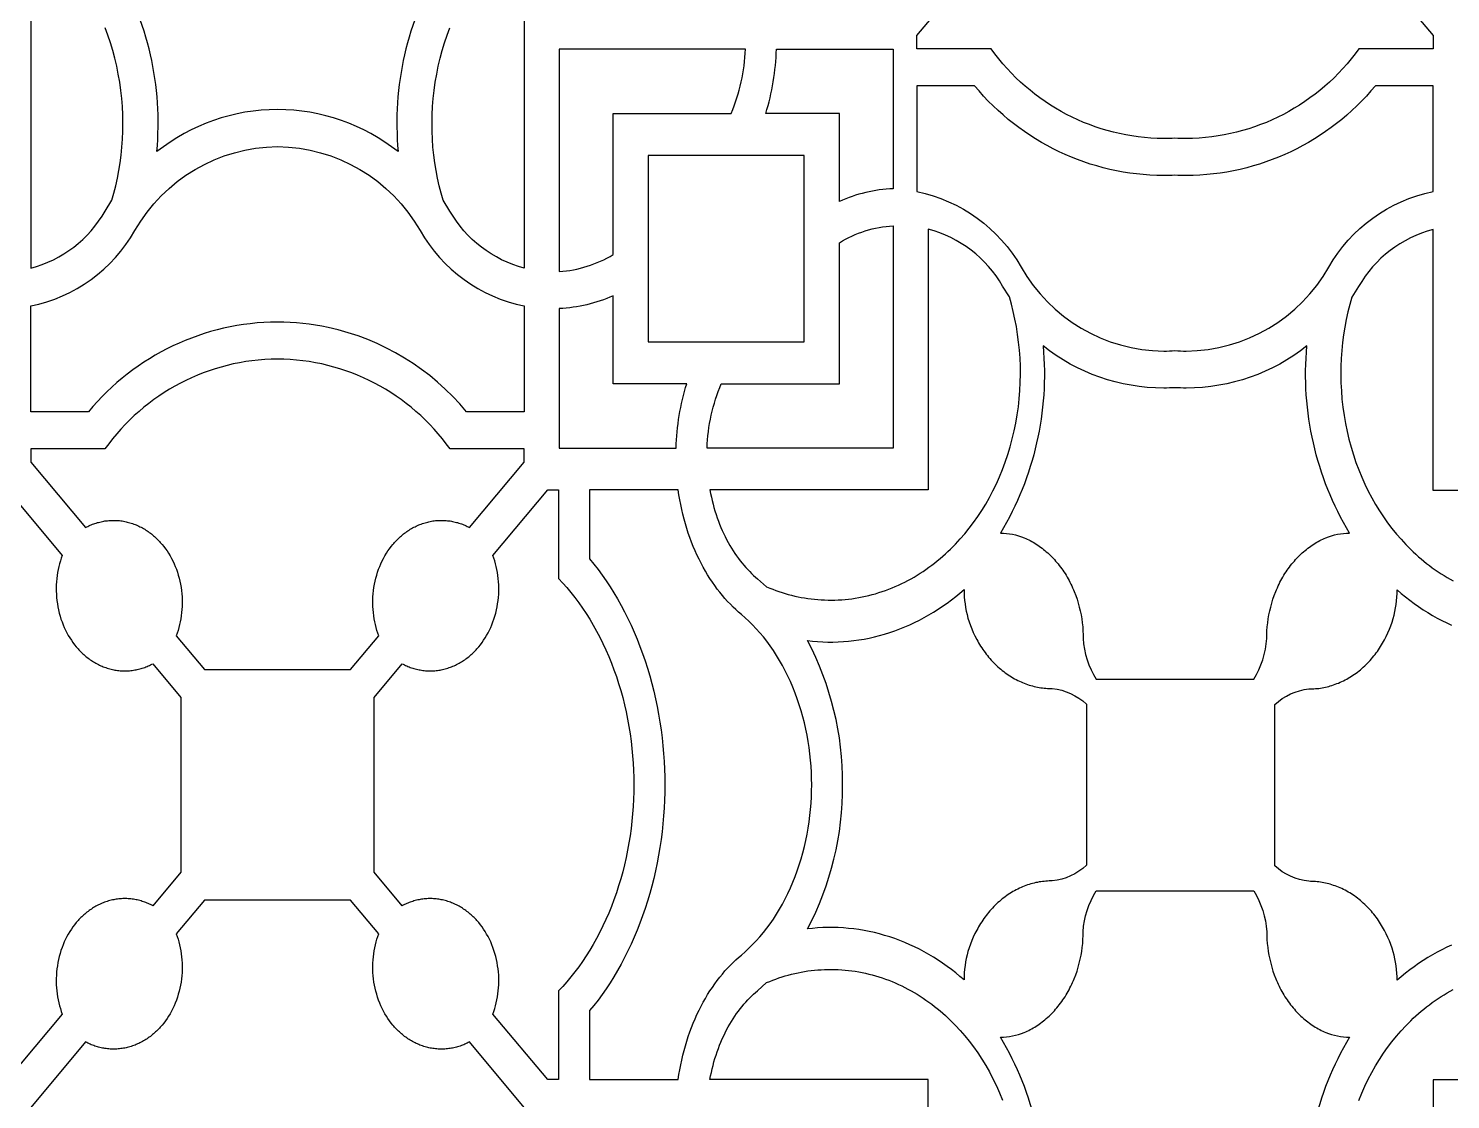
# Model space of a CAD drawing. Extents: x 59271 to 61367, y 41180 to 44085.
# Drawn here: x 60423.5 to 60662.3, y 43511.9 to 43691.9 of the extents above; entities that cross this region are included whole.
import ezdxf

# ---------------------------------------------------------------- set-up
doc = ezdxf.new("R2010")
doc.units = 0
doc.layers.get('0').update_dxf_attribs({"linetype": 'CONTINUOUS'})

msp = doc.modelspace()

# ---------------------------------------------------------------- linework, layer by layer
for points in [[(60492.75, 43702.59, 0.159593), (60485.58, 43671.15, 0.16816), (60465.31, 43678.23, 0.16816), (60445.05, 43671.15, 0.159593), (60437.88, 43702.59, 0.091636)], [(60650.18, 43701.65), (60659.39, 43690.64), (60659.39, 43688.44), (60646.93, 43688.44, -0.240747), (60617.94, 43673.35, -0.013206), (60616.05, 43673.41, -0.013206), (60614.15, 43673.35, -0.240747), (60585.17, 43688.44), (60572.71, 43688.44), (60572.71, 43690.64), (60581.92, 43701.65)], [(60423.87, 43695.4), (60423.87, 43651.58, 0.200602), (60436.37, 43661.16), (60437.5, 43662.98), (60437.84, 43664.19), (60438.16, 43665.43), (60438.43, 43666.69), (60438.68, 43667.97), (60438.89, 43669.27), (60439.06, 43670.58), (60439.19, 43671.91), (60439.29, 43673.26), (60439.34, 43674.61), (60439.36, 43675.97), (60439.33, 43677.34), (60439.27, 43678.71), (60439.16, 43680.08), (60439.01, 43681.45), (60438.82, 43682.81), (60438.58, 43684.16), (60438.31, 43685.5), (60438, 43686.83), (60437.64, 43688.14), (60437.25, 43689.43), (60436.82, 43690.7), (60436.35, 43691.95)], [(60506.76, 43695.4), (60506.76, 43651.58, -0.200602), (60494.26, 43661.16), (60493.13, 43662.98), (60492.78, 43664.19), (60492.47, 43665.43), (60492.19, 43666.69), (60491.95, 43667.97), (60491.74, 43669.27), (60491.57, 43670.58), (60491.43, 43671.91), (60491.34, 43673.26), (60491.28, 43674.61), (60491.27, 43675.97), (60491.29, 43677.34), (60491.36, 43678.71), (60491.47, 43680.08), (60491.62, 43681.45), (60491.81, 43682.81), (60492.05, 43684.16), (60492.32, 43685.5), (60492.63, 43686.83), (60492.99, 43688.14), (60493.38, 43689.43), (60493.81, 43690.7), (60494.27, 43691.95)], [(60696.05, 43614.25), (60659.39, 43614.25), (60659.39, 43658.07, 0.200602), (60646.89, 43648.49), (60645.76, 43646.68), (60645.41, 43645.46), (60645.1, 43644.23), (60644.82, 43642.97), (60644.58, 43641.69), (60644.37, 43640.39), (60644.2, 43639.07), (60644.06, 43637.74), (60643.97, 43636.4), (60643.91, 43635.04), (60643.9, 43633.68), (60643.92, 43632.31), (60643.99, 43630.94), (60644.1, 43629.57), (60644.25, 43628.21), (60644.44, 43626.85), (60644.67, 43625.5), (60644.95, 43624.15), (60645.26, 43622.83), (60645.62, 43621.51), (60646.01, 43620.22), (60646.44, 43618.95), (60646.9, 43617.7), (60647.41, 43616.48), (60647.94, 43615.28), (60648.51, 43614.12), (60649.11, 43612.98), (60649.73, 43611.88), (60650.39, 43610.81), (60651.07, 43609.78), (60651.77, 43608.78), (60652.49, 43607.83), (60653.24, 43606.9), (60654.01, 43606.02), (60654.81, 43605.15), (60655.64, 43604.31), (60656.07, 43603.9), (60656.51, 43603.5), (60656.95, 43603.1), (60657.4, 43602.72), (60657.86, 43602.34), (60658.32, 43601.97), (60658.79, 43601.6), (60659.27, 43601.25), (60659.76, 43600.91), (60660.25, 43600.57), (60660.75, 43600.25), (60661.25, 43599.93), (60661.76, 43599.63), (60662.27, 43599.33), (60662.79, 43599.05)], [(60662.5, 43537.86), (60661.68, 43537.48), (60660.87, 43537.07), (60660.07, 43536.65), (60659.28, 43536.2), (60658.5, 43535.74), (60657.73, 43535.25), (60656.97, 43534.74), (60656.22, 43534.22), (60655.49, 43533.67), (60654.77, 43533.11), (60654.06, 43532.53), (60653.37, 43531.93, 0.065359), (60652.72, 43536.74), (60652.53, 43537.34), (60652.31, 43537.95), (60652.08, 43538.55), (60651.82, 43539.14), (60651.54, 43539.73), (60651.24, 43540.31), (60651.09, 43540.59), (60650.92, 43540.88), (60650.76, 43541.16), (60650.58, 43541.44), (60650.41, 43541.71), (60650.22, 43541.98), (60650.04, 43542.25), (60649.85, 43542.52), (60649.65, 43542.78), (60649.45, 43543.03), (60649.24, 43543.28), (60649.03, 43543.53), (60648.82, 43543.77), (60648.6, 43544.01), (60648.37, 43544.24), (60648.15, 43544.47), (60647.92, 43544.69), (60647.68, 43544.91), (60647.44, 43545.12), (60647.2, 43545.33), (60646.96, 43545.53), (60646.71, 43545.73), (60646.46, 43545.91), (60646.2, 43546.1), (60645.94, 43546.27), (60645.68, 43546.44), (60645.42, 43546.61), (60645.16, 43546.76), (60644.89, 43546.91), (60644.62, 43547.06), (60644.35, 43547.2), (60644.08, 43547.33), (60643.81, 43547.45), (60643.53, 43547.57), (60643.26, 43547.68), (60642.98, 43547.79), (60642.7, 43547.88), (60642.42, 43547.97), (60642.14, 43548.06), (60641.87, 43548.14), (60641.59, 43548.21), (60641.31, 43548.27), (60641.03, 43548.33), (60640.75, 43548.38), (60640.47, 43548.43), (60640.19, 43548.46), (60639.92, 43548.5), (60639.64, 43548.52), (60639.37, 43548.54), (60639.09, 43548.56), (60638.82, 43548.56), (60638.55, 43548.57, -0.165069), (60632.82, 43551.18), (60632.82, 43578.27, -0.165069), (60638.55, 43580.88), (60638.82, 43580.88), (60639.09, 43580.89), (60639.37, 43580.91), (60639.64, 43580.93), (60639.92, 43580.95), (60640.19, 43580.98), (60640.47, 43581.02), (60640.75, 43581.07), (60641.03, 43581.12), (60641.31, 43581.18), (60641.59, 43581.24), (60641.87, 43581.31), (60642.14, 43581.39), (60642.42, 43581.47), (60642.7, 43581.56), (60642.98, 43581.66), (60643.26, 43581.77), (60643.53, 43581.88), (60643.81, 43582), (60644.08, 43582.12), (60644.35, 43582.25), (60644.62, 43582.39), (60644.89, 43582.53), (60645.16, 43582.68), (60645.42, 43582.84), (60645.68, 43583.01), (60645.94, 43583.18), (60646.2, 43583.35), (60646.46, 43583.53), (60646.71, 43583.72), (60646.96, 43583.92), (60647.2, 43584.12), (60647.44, 43584.32), (60647.68, 43584.54), (60647.92, 43584.75), (60648.15, 43584.98), (60648.37, 43585.2), (60648.6, 43585.44), (60648.82, 43585.67), (60649.03, 43585.92), (60649.24, 43586.16), (60649.45, 43586.42), (60649.65, 43586.67), (60649.85, 43586.93), (60650.04, 43587.2), (60650.22, 43587.46), (60650.41, 43587.74), (60650.58, 43588.01), (60650.76, 43588.29), (60650.92, 43588.57), (60651.09, 43588.85), (60651.24, 43589.14), (60651.54, 43589.72), (60651.82, 43590.31), (60652.08, 43590.9), (60652.31, 43591.5), (60652.53, 43592.11), (60652.72, 43592.71, 0.065359), (60653.37, 43597.51), (60654.06, 43596.92), (60654.77, 43596.34), (60655.49, 43595.78), (60656.22, 43595.23), (60656.97, 43594.71), (60657.73, 43594.2), (60658.5, 43593.71), (60659.28, 43593.24), (60660.07, 43592.8), (60660.87, 43592.37), (60661.68, 43591.97), (60662.5, 43591.59)], [(60593.89, 43490.94, 0.159593), (60586.72, 43522.38, 0.091636), (60590.73, 43523.16), (60590.99, 43523.27), (60591.24, 43523.39), (60591.49, 43523.52), (60591.75, 43523.65), (60592, 43523.79), (60592.25, 43523.93), (60592.5, 43524.08), (60592.75, 43524.24), (60592.99, 43524.4), (60593.24, 43524.57), (60593.48, 43524.75), (60593.72, 43524.93), (60593.96, 43525.12), (60594.2, 43525.31), (60594.44, 43525.51), (60594.67, 43525.72), (60594.9, 43525.93), (60595.12, 43526.15), (60595.35, 43526.37), (60595.57, 43526.6), (60595.79, 43526.83), (60596, 43527.07), (60596.21, 43527.32), (60596.42, 43527.57), (60596.62, 43527.83), (60596.82, 43528.09), (60597.02, 43528.36), (60597.21, 43528.63), (60597.39, 43528.9), (60597.58, 43529.18), (60597.75, 43529.47), (60597.93, 43529.76), (60598.09, 43530.05), (60598.26, 43530.35), (60598.41, 43530.65), (60598.57, 43530.95), (60598.71, 43531.26), (60598.86, 43531.57), (60598.99, 43531.88), (60599.13, 43532.2), (60599.37, 43532.84), (60599.6, 43533.49), (60599.8, 43534.14), (60599.98, 43534.8), (60600.14, 43535.47), (60600.27, 43536.14), (60600.39, 43536.8), (60600.48, 43537.47), (60600.55, 43538.13), (60600.6, 43538.79), (60600.63, 43539.45), (60600.63, 43540.1, -0.12671), (60602.82, 43546.94), (60629.27, 43546.94, -0.12671), (60631.46, 43540.1), (60631.47, 43539.45), (60631.5, 43538.79), (60631.55, 43538.13), (60631.62, 43537.47), (60631.71, 43536.8), (60631.82, 43536.14), (60631.96, 43535.47), (60632.12, 43534.8), (60632.3, 43534.14), (60632.5, 43533.49), (60632.72, 43532.84), (60632.97, 43532.2), (60633.1, 43531.88), (60633.24, 43531.57), (60633.38, 43531.26), (60633.53, 43530.95), (60633.68, 43530.65), (60633.84, 43530.35), (60634, 43530.05), (60634.17, 43529.76), (60634.34, 43529.47), (60634.52, 43529.18), (60634.7, 43528.9), (60634.89, 43528.63), (60635.08, 43528.36), (60635.28, 43528.09), (60635.47, 43527.83), (60635.68, 43527.57), (60635.88, 43527.32), (60636.1, 43527.07), (60636.31, 43526.83), (60636.53, 43526.6), (60636.75, 43526.37), (60636.97, 43526.15), (60637.2, 43525.93), (60637.43, 43525.72), (60637.66, 43525.51), (60637.9, 43525.31), (60638.13, 43525.12), (60638.37, 43524.93), (60638.62, 43524.75), (60638.86, 43524.57), (60639.1, 43524.4), (60639.35, 43524.24), (60639.6, 43524.08), (60639.85, 43523.93), (60640.1, 43523.79), (60640.35, 43523.65), (60640.6, 43523.52), (60640.86, 43523.39), (60641.11, 43523.27), (60641.36, 43523.16, 0.091636), (60645.38, 43522.38, 0.159593), (60638.21, 43490.94, 0.16816)], [(60696.05, 43515.2), (60659.39, 43515.2), (60659.39, 43471.38, -0.200602)]]:
    msp.add_lwpolyline(points, format="xyb")
for points in [[(60541.51, 43677.56, 0.090687), (60543.9, 43688.37), (60512.64, 43688.37), (60512.64, 43651.02, 0.123377), (60521.69, 43653.87), (60521.69, 43677.56)], [(60568.72, 43664.93, 0.093744), (60559.68, 43662.79), (60559.68, 43677.56), (60547.32, 43677.56, 0.067508), (60549.11, 43688.37), (60568.72, 43688.37)], [(60616.05, 43637.73, 0.017043), (60617.94, 43637.65, 0.26745), (60641.88, 43651.76, -0.215544), (60659.39, 43664.43), (60659.39, 43682.22), (60649.7, 43682.22, -0.222359), (60617.94, 43667.12, -0.011427), (60616.05, 43667.18, -0.011427), (60614.15, 43667.12, -0.222359), (60582.4, 43682.22), (60572.71, 43682.22), (60572.71, 43664.43, -0.215544), (60590.21, 43651.76, 0.26745), (60614.15, 43637.65, 0.017043)], [(60473.81, 43641.6, 0.051629), (60465.31, 43642.53, 0.222359), (60433.56, 43627.44), (60423.87, 43627.44), (60423.87, 43645.22, 0.215544), (60441.38, 43657.89, -0.26745), (60465.31, 43672, -0.26745), (60489.25, 43657.89, 0.215544), (60506.76, 43645.22), (60506.76, 43627.44), (60497.07, 43627.44, 0.168792)], [(60559.68, 43655.85, -0.123377), (60568.72, 43658.7), (60568.72, 43621.35), (60537.46, 43621.35, -0.090687), (60539.85, 43632.16), (60559.68, 43632.16)], [(60587.1, 43648.56, 0.200602), (60574.61, 43658.13), (60574.61, 43614.32), (60537.94, 43614.32), (60538.05, 43613.71), (60538.18, 43613.11), (60538.32, 43612.52), (60538.46, 43611.93), (60538.62, 43611.35), (60538.79, 43610.78), (60538.97, 43610.21), (60539.16, 43609.65), (60539.36, 43609.09), (60539.57, 43608.55), (60539.79, 43608.01), (60540.02, 43607.49), (60540.26, 43606.97), (60540.5, 43606.47), (60540.75, 43605.97), (60541.02, 43605.49), (60541.28, 43605.01), (60541.56, 43604.55), (60541.84, 43604.1), (60542.13, 43603.66), (60542.43, 43603.24), (60542.73, 43602.82), (60543.03, 43602.42), (60543.34, 43602.03), (60543.66, 43601.66), (60543.98, 43601.3), (60544.3, 43600.95), (60544.62, 43600.61), (60544.95, 43600.28), (60545.28, 43599.97), (60545.62, 43599.67), (60545.95, 43599.38), (60547.47, 43598.03), (60547.98, 43597.82), (60548.49, 43597.62), (60549, 43597.43), (60549.52, 43597.25), (60550.05, 43597.07), (60550.58, 43596.91), (60551.11, 43596.76), (60551.65, 43596.62), (60552.19, 43596.49), (60552.74, 43596.37), (60553.29, 43596.26), (60553.84, 43596.17), (60554.39, 43596.08), (60554.95, 43596.01), (60555.51, 43595.94), (60556.08, 43595.89), (60556.64, 43595.85), (60557.21, 43595.83), (60557.78, 43595.81), (60558.35, 43595.81), (60558.92, 43595.82), (60559.49, 43595.84), (60560.07, 43595.87), (60560.64, 43595.92), (60561.21, 43595.98), (60561.78, 43596.05), (60562.36, 43596.13), (60562.93, 43596.23), (60563.5, 43596.34), (60564.07, 43596.46), (60564.63, 43596.59), (60565.2, 43596.73), (60565.76, 43596.89), (60566.32, 43597.06), (60566.88, 43597.24), (60567.43, 43597.44), (60567.98, 43597.64), (60568.53, 43597.86), (60569.07, 43598.09), (60569.61, 43598.33), (60570.15, 43598.58), (60570.67, 43598.84), (60571.2, 43599.12), (60571.72, 43599.4), (60572.23, 43599.69), (60572.74, 43600), (60573.25, 43600.31), (60573.74, 43600.64), (60574.23, 43600.97), (60574.72, 43601.32), (60575.2, 43601.67), (60575.67, 43602.03), (60576.13, 43602.4), (60576.59, 43602.78), (60577.04, 43603.17), (60577.48, 43603.56), (60577.92, 43603.96), (60578.35, 43604.37), (60579.18, 43605.21), (60579.98, 43606.08), (60580.75, 43606.97), (60581.5, 43607.89), (60582.22, 43608.85), (60582.93, 43609.84), (60583.6, 43610.88), (60584.26, 43611.94), (60584.89, 43613.05), (60585.48, 43614.18), (60586.05, 43615.35), (60586.59, 43616.54), (60587.09, 43617.77), (60587.55, 43619.01), (60587.98, 43620.29), (60588.38, 43621.58), (60588.73, 43622.89), (60589.04, 43624.22), (60589.32, 43625.56), (60589.55, 43626.91), (60589.74, 43628.27), (60589.89, 43629.64), (60590, 43631.01), (60590.07, 43632.38), (60590.09, 43633.74), (60590.08, 43635.11), (60590.02, 43636.46), (60589.93, 43637.8), (60589.79, 43639.14), (60589.62, 43640.45), (60589.41, 43641.75), (60589.17, 43643.03), (60588.89, 43644.29), (60588.58, 43645.53), (60588.23, 43646.74)], [(60521.69, 43646.93, -0.093744), (60512.64, 43644.78), (60512.64, 43621.35), (60532.25, 43621.35, -0.067508), (60534.05, 43632.16), (60521.69, 43632.16)], [(60614.15, 43631.43, -0.16816), (60593.89, 43638.5, -0.159593), (60586.72, 43607.06, -0.091636), (60590.73, 43606.29), (60590.99, 43606.17), (60591.24, 43606.05), (60591.49, 43605.93), (60591.75, 43605.8), (60592, 43605.66), (60592.25, 43605.52), (60592.5, 43605.36), (60592.75, 43605.21), (60592.99, 43605.05), (60593.24, 43604.88), (60593.48, 43604.7), (60593.72, 43604.52), (60593.96, 43604.33), (60594.2, 43604.14), (60594.44, 43603.94), (60594.67, 43603.73), (60594.9, 43603.52), (60595.12, 43603.3), (60595.35, 43603.08), (60595.57, 43602.85), (60595.79, 43602.61), (60596, 43602.37), (60596.21, 43602.13), (60596.42, 43601.88), (60596.62, 43601.62), (60596.82, 43601.36), (60597.02, 43601.09), (60597.21, 43600.82), (60597.39, 43600.54), (60597.58, 43600.26), (60597.75, 43599.98), (60597.93, 43599.69), (60598.09, 43599.4), (60598.26, 43599.1), (60598.41, 43598.8), (60598.57, 43598.5), (60598.71, 43598.19), (60598.86, 43597.88), (60598.99, 43597.56), (60599.13, 43597.25), (60599.37, 43596.61), (60599.6, 43595.96), (60599.8, 43595.3), (60599.98, 43594.64), (60600.14, 43593.98), (60600.27, 43593.31), (60600.39, 43592.65), (60600.48, 43591.98), (60600.55, 43591.32), (60600.6, 43590.65), (60600.63, 43590), (60600.63, 43589.35, 0.12671), (60602.82, 43582.5), (60629.27, 43582.5, 0.12671), (60631.46, 43589.35), (60631.47, 43590), (60631.5, 43590.65), (60631.55, 43591.32), (60631.62, 43591.98), (60631.71, 43592.65), (60631.82, 43593.31), (60631.96, 43593.98), (60632.12, 43594.64), (60632.3, 43595.3), (60632.5, 43595.96), (60632.72, 43596.61), (60632.97, 43597.25), (60633.1, 43597.56), (60633.24, 43597.88), (60633.38, 43598.19), (60633.53, 43598.5), (60633.68, 43598.8), (60633.84, 43599.1), (60634, 43599.4), (60634.17, 43599.69), (60634.34, 43599.98), (60634.52, 43600.26), (60634.7, 43600.54), (60634.89, 43600.82), (60635.08, 43601.09), (60635.28, 43601.36), (60635.47, 43601.62), (60635.68, 43601.88), (60635.88, 43602.13), (60636.1, 43602.37), (60636.31, 43602.61), (60636.53, 43602.85), (60636.75, 43603.08), (60636.97, 43603.3), (60637.2, 43603.52), (60637.43, 43603.73), (60637.66, 43603.94), (60637.9, 43604.14), (60638.13, 43604.33), (60638.37, 43604.52), (60638.62, 43604.7), (60638.86, 43604.88), (60639.1, 43605.05), (60639.35, 43605.21), (60639.6, 43605.36), (60639.85, 43605.52), (60640.1, 43605.66), (60640.35, 43605.8), (60640.6, 43605.93), (60640.86, 43606.05), (60641.11, 43606.17), (60641.36, 43606.29, -0.091636), (60645.38, 43607.06, -0.159593), (60638.21, 43638.5, -0.16816), (60617.94, 43631.43, -0.014447), (60616.05, 43631.49, -0.014447)], [(60494.3, 43621.21, 0.240747), (60465.31, 43636.31, 0.240747), (60436.33, 43621.21), (60423.87, 43621.21), (60423.87, 43619.01), (60433.08, 43608.01), (60433.27, 43608.11), (60433.46, 43608.2), (60433.65, 43608.29), (60433.85, 43608.38), (60434.04, 43608.46), (60434.24, 43608.54), (60434.44, 43608.62), (60434.65, 43608.69), (60434.85, 43608.75), (60435.06, 43608.82), (60435.27, 43608.87), (60435.48, 43608.93), (60435.69, 43608.98), (60435.9, 43609.02), (60436.12, 43609.06), (60436.34, 43609.1), (60436.55, 43609.13), (60436.77, 43609.15), (60436.99, 43609.17), (60437.21, 43609.19), (60437.43, 43609.2), (60437.65, 43609.21), (60437.88, 43609.21), (60438.1, 43609.2), (60438.32, 43609.19), (60438.54, 43609.18), (60438.77, 43609.16), (60438.99, 43609.13), (60439.21, 43609.1), (60439.43, 43609.06), (60439.65, 43609.02), (60439.87, 43608.98), (60440.09, 43608.93), (60440.31, 43608.87), (60440.53, 43608.81), (60440.75, 43608.74), (60440.96, 43608.67), (60441.18, 43608.59), (60441.39, 43608.51), (60441.6, 43608.43), (60441.81, 43608.34), (60442.02, 43608.24), (60442.22, 43608.14), (60442.42, 43608.04), (60442.63, 43607.93), (60442.82, 43607.82), (60443.02, 43607.7), (60443.21, 43607.58), (60443.41, 43607.45), (60443.59, 43607.32), (60443.78, 43607.19), (60443.96, 43607.06), (60444.15, 43606.92), (60444.32, 43606.77), (60444.5, 43606.62), (60444.67, 43606.47), (60444.84, 43606.32), (60445, 43606.17), (60445.17, 43606.01), (60445.33, 43605.84), (60445.48, 43605.68), (60445.63, 43605.51), (60445.78, 43605.34), (60445.93, 43605.17), (60446.21, 43604.82), (60446.49, 43604.45), (60446.76, 43604.07), (60447.02, 43603.67), (60447.27, 43603.25), (60447.51, 43602.82), (60447.73, 43602.38), (60447.94, 43601.93), (60448.14, 43601.46), (60448.33, 43600.98), (60448.5, 43600.49), (60448.65, 43600), (60448.79, 43599.49), (60448.92, 43598.98), (60449.02, 43598.46), (60449.11, 43597.93), (60449.19, 43597.41), (60449.24, 43596.88), (60449.28, 43596.34), (60449.3, 43595.81), (60449.3, 43595.28), (60449.29, 43594.75), (60449.26, 43594.23), (60449.21, 43593.71), (60449.15, 43593.19), (60449.07, 43592.68), (60448.98, 43592.18), (60448.87, 43591.69), (60448.75, 43591.2), (60448.61, 43590.73), (60448.46, 43590.27), (60448.3, 43589.82), (60453.03, 43584.16), (60473.81, 43584.16), (60477.6, 43584.16), (60482.33, 43589.82), (60482.17, 43590.27), (60482.02, 43590.73), (60481.88, 43591.2), (60481.76, 43591.69), (60481.65, 43592.18), (60481.56, 43592.68), (60481.48, 43593.19), (60481.41, 43593.71), (60481.37, 43594.23), (60481.34, 43594.75), (60481.32, 43595.28), (60481.33, 43595.81), (60481.35, 43596.34), (60481.39, 43596.88), (60481.44, 43597.41), (60481.52, 43597.93), (60481.61, 43598.46), (60481.71, 43598.98), (60481.84, 43599.49), (60481.97, 43600), (60482.13, 43600.49), (60482.3, 43600.98), (60482.49, 43601.46), (60482.69, 43601.93), (60482.9, 43602.38), (60483.12, 43602.82), (60483.36, 43603.25), (60483.61, 43603.67), (60483.87, 43604.07), (60484.14, 43604.45), (60484.41, 43604.82), (60484.7, 43605.17), (60484.84, 43605.34), (60484.99, 43605.51), (60485.15, 43605.68), (60485.3, 43605.84), (60485.46, 43606.01), (60485.62, 43606.17), (60485.79, 43606.32), (60485.96, 43606.47), (60486.13, 43606.62), (60486.31, 43606.77), (60486.48, 43606.92), (60486.66, 43607.06), (60486.85, 43607.19), (60487.03, 43607.32), (60487.22, 43607.45), (60487.41, 43607.58), (60487.61, 43607.7), (60487.8, 43607.82), (60488, 43607.93), (60488.2, 43608.04), (60488.41, 43608.14), (60488.61, 43608.24), (60488.82, 43608.34), (60489.03, 43608.43), (60489.24, 43608.51), (60489.45, 43608.59), (60489.67, 43608.67), (60489.88, 43608.74), (60490.1, 43608.81), (60490.32, 43608.87), (60490.54, 43608.93), (60490.75, 43608.98), (60490.98, 43609.02), (60491.2, 43609.06), (60491.42, 43609.1), (60491.64, 43609.13), (60491.86, 43609.16), (60492.09, 43609.18), (60492.31, 43609.19), (60492.53, 43609.2), (60492.75, 43609.21), (60492.98, 43609.21), (60493.2, 43609.2), (60493.42, 43609.19), (60493.64, 43609.17), (60493.86, 43609.15), (60494.08, 43609.13), (60494.29, 43609.1), (60494.51, 43609.06), (60494.72, 43609.02), (60494.94, 43608.98), (60495.15, 43608.93), (60495.36, 43608.87), (60495.57, 43608.82), (60495.78, 43608.75), (60495.98, 43608.69), (60496.19, 43608.62), (60496.39, 43608.54), (60496.59, 43608.46), (60496.78, 43608.38), (60496.98, 43608.29), (60497.17, 43608.2), (60497.36, 43608.11), (60497.55, 43608.01), (60506.76, 43619.01), (60506.76, 43621.21)], [(60560.23, 43564.79, 0.124595), (60554.31, 43589.01), (60555.16, 43588.92), (60556.02, 43588.85), (60556.88, 43588.8), (60557.74, 43588.77), (60558.61, 43588.77), (60559.48, 43588.8), (60560.35, 43588.84), (60561.22, 43588.91), (60562.09, 43589.01), (60562.96, 43589.13), (60563.83, 43589.27), (60564.7, 43589.44), (60565.56, 43589.63), (60566.42, 43589.85), (60567.28, 43590.09), (60568.14, 43590.36), (60568.98, 43590.65), (60569.83, 43590.96), (60570.66, 43591.3), (60571.49, 43591.65), (60572.31, 43592.03), (60573.12, 43592.44), (60573.92, 43592.86), (60574.71, 43593.31), (60575.49, 43593.78), (60576.26, 43594.26), (60577.02, 43594.77), (60577.77, 43595.3), (60578.5, 43595.84), (60579.22, 43596.4), (60579.93, 43596.98), (60580.62, 43597.58, 0.065359), (60581.27, 43592.78), (60581.47, 43592.17), (60581.68, 43591.57), (60581.92, 43590.97), (60582.17, 43590.37), (60582.45, 43589.78), (60582.75, 43589.2), (60582.91, 43588.92), (60583.07, 43588.63), (60583.24, 43588.35), (60583.41, 43588.08), (60583.59, 43587.8), (60583.77, 43587.53), (60583.95, 43587.26), (60584.15, 43587), (60584.34, 43586.74), (60584.54, 43586.48), (60584.75, 43586.23), (60584.96, 43585.98), (60585.18, 43585.74), (60585.39, 43585.5), (60585.62, 43585.27), (60585.84, 43585.04), (60586.08, 43584.82), (60586.31, 43584.6), (60586.55, 43584.39), (60586.79, 43584.18), (60587.04, 43583.98), (60587.28, 43583.79), (60587.54, 43583.6), (60587.79, 43583.42), (60588.05, 43583.24), (60588.31, 43583.07), (60588.57, 43582.91), (60588.83, 43582.75), (60589.1, 43582.6), (60589.37, 43582.45), (60589.64, 43582.32), (60589.91, 43582.18), (60590.19, 43582.06), (60590.46, 43581.94), (60590.74, 43581.83), (60591.01, 43581.73), (60591.29, 43581.63), (60591.57, 43581.54), (60591.85, 43581.45), (60592.13, 43581.38), (60592.41, 43581.31), (60592.68, 43581.24), (60592.96, 43581.18), (60593.24, 43581.13), (60593.52, 43581.09), (60593.8, 43581.05), (60594.07, 43581.02), (60594.35, 43580.99), (60594.63, 43580.97), (60594.9, 43580.96), (60595.17, 43580.95), (60595.44, 43580.95, -0.165069), (60601.17, 43578.33), (60601.17, 43551.25, -0.165069), (60595.44, 43548.63), (60595.17, 43548.63), (60594.9, 43548.62), (60594.63, 43548.61), (60594.35, 43548.59), (60594.07, 43548.56), (60593.8, 43548.53), (60593.52, 43548.49), (60593.24, 43548.45), (60592.96, 43548.39), (60592.68, 43548.34), (60592.41, 43548.27), (60592.13, 43548.2), (60591.85, 43548.12), (60591.57, 43548.04), (60591.29, 43547.95), (60591.01, 43547.85), (60590.74, 43547.75), (60590.46, 43547.63), (60590.19, 43547.52), (60589.91, 43547.39), (60589.64, 43547.26), (60589.37, 43547.12), (60589.1, 43546.98), (60588.83, 43546.83), (60588.57, 43546.67), (60588.31, 43546.51), (60588.05, 43546.34), (60587.79, 43546.16), (60587.54, 43545.98), (60587.28, 43545.79), (60587.04, 43545.6), (60586.79, 43545.39), (60586.55, 43545.19), (60586.31, 43544.98), (60586.08, 43544.76), (60585.84, 43544.54), (60585.62, 43544.31), (60585.39, 43544.08), (60585.18, 43543.84), (60584.96, 43543.59), (60584.75, 43543.35), (60584.54, 43543.1), (60584.34, 43542.84), (60584.15, 43542.58), (60583.95, 43542.32), (60583.77, 43542.05), (60583.59, 43541.78), (60583.41, 43541.5), (60583.24, 43541.22), (60583.07, 43540.94), (60582.91, 43540.66), (60582.75, 43540.37), (60582.45, 43539.79), (60582.17, 43539.2), (60581.92, 43538.61), (60581.68, 43538.01), (60581.47, 43537.41), (60581.27, 43536.8, 0.065359), (60580.62, 43532), (60579.93, 43532.6), (60579.22, 43533.17), (60578.5, 43533.74), (60577.77, 43534.28), (60577.02, 43534.81), (60576.26, 43535.31), (60575.49, 43535.8), (60574.71, 43536.27), (60573.92, 43536.71), (60573.12, 43537.14), (60572.31, 43537.54), (60571.49, 43537.92), (60570.66, 43538.28), (60569.83, 43538.62), (60568.98, 43538.93), (60568.14, 43539.22), (60567.28, 43539.48), (60566.42, 43539.72), (60565.56, 43539.94), (60564.7, 43540.13), (60563.83, 43540.3), (60562.96, 43540.45), (60562.09, 43540.57), (60561.22, 43540.66), (60560.35, 43540.73), (60559.48, 43540.78), (60558.61, 43540.8), (60557.74, 43540.8), (60556.88, 43540.78), (60556.02, 43540.73), (60555.16, 43540.66), (60554.31, 43540.57, 0.124595)]]:
    msp.add_lwpolyline(points, format="xyb", close=True)
for points in [[(60527.57, 43639.19), (60553.79, 43639.19), (60553.79, 43670.52), (60527.57, 43670.52)], [(60481.53, 43564.79), (60481.53, 43579.47), (60486.26, 43585.12), (60486.44, 43585.02), (60486.63, 43584.93), (60486.83, 43584.84), (60487.02, 43584.75), (60487.22, 43584.67), (60487.42, 43584.59), (60487.62, 43584.51), (60487.82, 43584.44), (60488.03, 43584.37), (60488.23, 43584.31), (60488.44, 43584.25), (60488.65, 43584.2), (60488.87, 43584.15), (60489.08, 43584.11), (60489.29, 43584.07), (60489.51, 43584.03), (60489.73, 43584), (60489.95, 43583.97), (60490.17, 43583.95), (60490.39, 43583.94), (60490.61, 43583.93), (60490.83, 43583.92), (60491.05, 43583.92), (60491.27, 43583.93), (60491.5, 43583.94), (60491.72, 43583.95), (60491.94, 43583.97), (60492.16, 43584), (60492.39, 43584.03), (60492.61, 43584.06), (60492.83, 43584.1), (60493.05, 43584.15), (60493.27, 43584.2), (60493.49, 43584.26), (60493.71, 43584.32), (60493.92, 43584.39), (60494.14, 43584.46), (60494.35, 43584.53), (60494.56, 43584.61), (60494.78, 43584.7), (60494.98, 43584.79), (60495.19, 43584.88), (60495.4, 43584.98), (60495.6, 43585.09), (60495.8, 43585.2), (60496, 43585.31), (60496.2, 43585.43), (60496.39, 43585.55), (60496.58, 43585.67), (60496.77, 43585.8), (60496.96, 43585.94), (60497.14, 43586.07), (60497.32, 43586.21), (60497.5, 43586.36), (60497.67, 43586.5), (60497.85, 43586.65), (60498.01, 43586.81), (60498.18, 43586.96), (60498.34, 43587.12), (60498.5, 43587.28), (60498.66, 43587.45), (60498.81, 43587.61), (60498.96, 43587.78), (60499.11, 43587.95), (60499.39, 43588.31), (60499.67, 43588.68), (60499.94, 43589.06), (60500.2, 43589.46), (60500.44, 43589.87), (60500.68, 43590.3), (60500.91, 43590.74), (60501.12, 43591.2), (60501.32, 43591.67), (60501.5, 43592.14), (60501.67, 43592.63), (60501.83, 43593.13), (60501.97, 43593.64), (60502.09, 43594.15), (60502.2, 43594.67), (60502.29, 43595.19), (60502.36, 43595.72), (60502.42, 43596.25), (60502.46, 43596.78), (60502.48, 43597.31), (60502.48, 43597.85), (60502.47, 43598.37), (60502.44, 43598.9), (60502.39, 43599.42), (60502.33, 43599.94), (60502.25, 43600.45), (60502.15, 43600.95), (60502.05, 43601.44), (60501.92, 43601.92), (60501.79, 43602.4), (60501.64, 43602.86), (60501.48, 43603.31), (60510.69, 43614.32), (60512.53, 43614.32), (60512.53, 43599.43), (60513.23, 43598.68), (60513.92, 43597.9), (60514.6, 43597.08), (60515.27, 43596.24), (60515.92, 43595.37), (60516.55, 43594.47), (60517.17, 43593.54), (60517.77, 43592.59), (60518.35, 43591.61), (60518.91, 43590.6), (60519.45, 43589.57), (60519.97, 43588.51), (60520.47, 43587.44), (60520.95, 43586.34), (60521.4, 43585.23), (60521.83, 43584.1), (60522.23, 43582.95), (60522.61, 43581.78), (60522.96, 43580.61), (60523.29, 43579.42), (60523.59, 43578.22), (60523.87, 43577.01), (60524.12, 43575.79), (60524.34, 43574.57), (60524.53, 43573.35), (60524.7, 43572.12), (60524.84, 43570.89), (60524.96, 43569.66), (60525.05, 43568.44), (60525.11, 43567.22), (60525.15, 43566), (60525.16, 43564.79), (60525.15, 43563.58), (60525.11, 43562.36), (60525.05, 43561.14), (60524.96, 43559.91), (60524.84, 43558.69), (60524.7, 43557.46), (60524.53, 43556.23), (60524.34, 43555.01), (60524.12, 43553.78), (60523.87, 43552.57), (60523.59, 43551.36), (60523.29, 43550.16), (60522.96, 43548.97), (60522.61, 43547.79), (60522.23, 43546.63), (60521.83, 43545.48), (60521.4, 43544.35), (60520.95, 43543.23), (60520.47, 43542.14), (60519.97, 43541.06), (60519.45, 43540.01), (60518.91, 43538.98), (60518.35, 43537.97), (60517.77, 43536.99), (60517.17, 43536.04), (60516.55, 43535.11), (60515.92, 43534.21), (60515.27, 43533.34), (60514.6, 43532.49), (60513.92, 43531.68), (60513.23, 43530.9), (60512.53, 43530.15), (60512.53, 43515.26), (60510.69, 43515.26), (60501.48, 43526.27), (60501.64, 43526.72), (60501.79, 43527.18), (60501.92, 43527.65), (60502.05, 43528.14), (60502.15, 43528.63), (60502.25, 43529.13), (60502.33, 43529.64), (60502.39, 43530.16), (60502.44, 43530.68), (60502.47, 43531.2), (60502.48, 43531.73), (60502.48, 43532.26), (60502.46, 43532.79), (60502.42, 43533.33), (60502.36, 43533.86), (60502.29, 43534.38), (60502.2, 43534.91), (60502.09, 43535.43), (60501.97, 43535.94), (60501.83, 43536.45), (60501.67, 43536.94), (60501.5, 43537.43), (60501.32, 43537.91), (60501.12, 43538.38), (60500.91, 43538.83), (60500.68, 43539.27), (60500.44, 43539.7), (60500.2, 43540.12), (60499.94, 43540.52), (60499.67, 43540.9), (60499.39, 43541.27), (60499.11, 43541.62), (60498.96, 43541.79), (60498.81, 43541.96), (60498.66, 43542.13), (60498.5, 43542.29), (60498.34, 43542.46), (60498.18, 43542.61), (60498.01, 43542.77), (60497.85, 43542.92), (60497.67, 43543.07), (60497.5, 43543.22), (60497.32, 43543.36), (60497.14, 43543.51), (60496.96, 43543.64), (60496.77, 43543.77), (60496.58, 43543.9), (60496.39, 43544.03), (60496.2, 43544.15), (60496, 43544.27), (60495.8, 43544.38), (60495.6, 43544.49), (60495.4, 43544.59), (60495.19, 43544.69), (60494.98, 43544.79), (60494.78, 43544.88), (60494.56, 43544.96), (60494.35, 43545.04), (60494.14, 43545.12), (60493.92, 43545.19), (60493.71, 43545.26), (60493.49, 43545.32), (60493.27, 43545.38), (60493.05, 43545.43), (60492.83, 43545.47), (60492.61, 43545.51), (60492.39, 43545.55), (60492.16, 43545.58), (60491.94, 43545.61), (60491.72, 43545.63), (60491.5, 43545.64), (60491.27, 43545.65), (60491.05, 43545.66), (60490.83, 43545.65), (60490.61, 43545.65), (60490.39, 43545.64), (60490.17, 43545.62), (60489.95, 43545.6), (60489.73, 43545.58), (60489.51, 43545.55), (60489.29, 43545.51), (60489.08, 43545.47), (60488.87, 43545.43), (60488.65, 43545.38), (60488.44, 43545.32), (60488.23, 43545.27), (60488.03, 43545.2), (60487.82, 43545.14), (60487.62, 43545.07), (60487.42, 43544.99), (60487.22, 43544.91), (60487.02, 43544.83), (60486.83, 43544.74), (60486.63, 43544.65), (60486.44, 43544.56), (60486.26, 43544.46), (60481.53, 43550.11)], [(60555.03, 43564.79), (60555.02, 43565.82), (60554.98, 43566.85), (60554.92, 43567.89), (60554.84, 43568.93), (60554.73, 43569.98), (60554.6, 43571.03), (60554.44, 43572.07), (60554.25, 43573.11), (60554.04, 43574.15), (60553.81, 43575.19), (60553.55, 43576.21), (60553.26, 43577.23), (60552.95, 43578.23), (60552.62, 43579.23), (60552.26, 43580.2), (60551.87, 43581.17), (60551.47, 43582.11), (60551.04, 43583.04), (60550.59, 43583.95), (60550.12, 43584.83), (60549.63, 43585.69), (60549.12, 43586.53), (60548.6, 43587.35), (60548.05, 43588.13), (60547.49, 43588.89), (60546.92, 43589.62), (60546.33, 43590.33), (60545.73, 43591), (60545.11, 43591.65), (60544.49, 43592.26), (60543.86, 43592.84), (60543.22, 43593.4), (60542.75, 43593.8), (60542.29, 43594.22), (60541.83, 43594.65), (60541.37, 43595.11), (60540.92, 43595.59), (60540.47, 43596.08), (60540.03, 43596.59), (60539.6, 43597.12), (60539.18, 43597.67), (60538.76, 43598.24), (60538.35, 43598.82), (60537.95, 43599.43), (60537.56, 43600.05), (60537.18, 43600.68), (60536.81, 43601.33), (60536.45, 43602), (60536.11, 43602.69), (60535.77, 43603.39), (60535.45, 43604.1), (60535.14, 43604.82), (60534.85, 43605.56), (60534.57, 43606.31), (60534.3, 43607.08), (60534.05, 43607.85), (60533.82, 43608.63), (60533.6, 43609.42), (60533.39, 43610.22), (60533.21, 43611.03), (60533.03, 43611.85), (60532.88, 43612.66), (60532.74, 43613.49), (60532.62, 43614.32), (60517.74, 43614.32), (60517.74, 43602.74), (60518.45, 43601.86), (60519.15, 43600.95), (60519.84, 43600.02), (60520.51, 43599.05), (60521.16, 43598.06), (60521.8, 43597.04), (60522.42, 43596), (60523.02, 43594.93), (60523.6, 43593.84), (60524.16, 43592.72), (60524.7, 43591.58), (60525.22, 43590.42), (60525.72, 43589.24), (60526.19, 43588.04), (60526.64, 43586.83), (60527.06, 43585.59), (60527.46, 43584.35), (60527.84, 43583.08), (60528.19, 43581.81), (60528.51, 43580.53), (60528.81, 43579.23), (60529.08, 43577.93), (60529.33, 43576.62), (60529.55, 43575.31), (60529.74, 43573.99), (60529.91, 43572.67), (60530.05, 43571.35), (60530.16, 43570.03), (60530.25, 43568.72), (60530.32, 43567.4), (60530.35, 43566.09), (60530.37, 43564.79), (60530.35, 43563.48), (60530.32, 43562.18), (60530.25, 43560.86), (60530.16, 43559.54), (60530.05, 43558.22), (60529.91, 43556.9), (60529.74, 43555.58), (60529.55, 43554.27), (60529.33, 43552.95), (60529.08, 43551.65), (60528.81, 43550.34), (60528.51, 43549.05), (60528.19, 43547.77), (60527.84, 43546.49), (60527.46, 43545.23), (60527.06, 43543.98), (60526.64, 43542.75), (60526.19, 43541.53), (60525.72, 43540.34), (60525.22, 43539.16), (60524.7, 43538), (60524.16, 43536.86), (60523.6, 43535.74), (60523.02, 43534.65), (60522.42, 43533.58), (60521.8, 43532.53), (60521.16, 43531.52), (60520.51, 43530.52), (60519.84, 43529.56), (60519.15, 43528.62), (60518.45, 43527.72), (60517.74, 43526.84), (60517.74, 43515.26), (60532.62, 43515.26), (60532.74, 43516.09), (60532.88, 43516.91), (60533.03, 43517.73), (60533.21, 43518.54), (60533.39, 43519.35), (60533.6, 43520.15), (60533.82, 43520.94), (60534.05, 43521.73), (60534.3, 43522.5), (60534.57, 43523.26), (60534.85, 43524.01), (60535.14, 43524.75), (60535.45, 43525.48), (60535.77, 43526.19), (60536.11, 43526.89), (60536.45, 43527.57), (60536.81, 43528.24), (60537.18, 43528.89), (60537.56, 43529.53), (60537.95, 43530.15), (60538.35, 43530.75), (60538.76, 43531.34), (60539.18, 43531.9), (60539.6, 43532.45), (60540.03, 43532.98), (60540.47, 43533.5), (60540.92, 43533.99), (60541.37, 43534.47), (60541.83, 43534.92), (60542.29, 43535.36), (60542.75, 43535.78), (60543.22, 43536.18), (60543.86, 43536.73), (60544.49, 43537.32), (60545.11, 43537.93), (60545.73, 43538.58), (60546.33, 43539.25), (60546.92, 43539.95), (60547.49, 43540.69), (60548.05, 43541.44), (60548.6, 43542.23), (60549.12, 43543.04), (60549.63, 43543.88), (60550.12, 43544.75), (60550.59, 43545.63), (60551.04, 43546.54), (60551.47, 43547.46), (60551.87, 43548.41), (60552.26, 43549.37), (60552.62, 43550.35), (60552.95, 43551.34), (60553.26, 43552.35), (60553.55, 43553.37), (60553.81, 43554.39), (60554.04, 43555.42), (60554.25, 43556.46), (60554.44, 43557.51), (60554.6, 43558.55), (60554.73, 43559.6), (60554.84, 43560.64), (60554.92, 43561.69), (60554.98, 43562.73), (60555.02, 43563.76)]]:
    msp.add_lwpolyline(points, close=True)
for points in [[(60419.94, 43614.32), (60429.15, 43603.31), (60428.99, 43602.86), (60428.84, 43602.4), (60428.7, 43601.92), (60428.58, 43601.44), (60428.47, 43600.95), (60428.38, 43600.45), (60428.3, 43599.94), (60428.24, 43599.42), (60428.19, 43598.9), (60428.16, 43598.37), (60428.15, 43597.85), (60428.15, 43597.31), (60428.17, 43596.78), (60428.21, 43596.25), (60428.27, 43595.72), (60428.34, 43595.19), (60428.43, 43594.67), (60428.54, 43594.15), (60428.66, 43593.64), (60428.8, 43593.13), (60428.95, 43592.63), (60429.12, 43592.14), (60429.31, 43591.67), (60429.51, 43591.2), (60429.72, 43590.74), (60429.95, 43590.3), (60430.18, 43589.87), (60430.43, 43589.46), (60430.69, 43589.06), (60430.96, 43588.68), (60431.24, 43588.31), (60431.52, 43587.95), (60431.67, 43587.78), (60431.82, 43587.61), (60431.97, 43587.45), (60432.13, 43587.28), (60432.29, 43587.12), (60432.45, 43586.96), (60432.61, 43586.81), (60432.78, 43586.65), (60432.95, 43586.5), (60433.13, 43586.36), (60433.31, 43586.21), (60433.49, 43586.07), (60433.67, 43585.94), (60433.86, 43585.8), (60434.05, 43585.67), (60434.24, 43585.55), (60434.43, 43585.43), (60434.63, 43585.31), (60434.83, 43585.2), (60435.03, 43585.09), (60435.23, 43584.98), (60435.44, 43584.88), (60435.64, 43584.79), (60435.85, 43584.7), (60436.06, 43584.61), (60436.28, 43584.53), (60436.49, 43584.46), (60436.71, 43584.39), (60436.92, 43584.32), (60437.14, 43584.26), (60437.36, 43584.2), (60437.58, 43584.15), (60437.8, 43584.1), (60438.02, 43584.06), (60438.24, 43584.03), (60438.46, 43584), (60438.69, 43583.97), (60438.91, 43583.95), (60439.13, 43583.94), (60439.35, 43583.93), (60439.58, 43583.92), (60439.8, 43583.92), (60440.02, 43583.93), (60440.24, 43583.94), (60440.46, 43583.95), (60440.68, 43583.97), (60440.9, 43584), (60441.12, 43584.03), (60441.33, 43584.07), (60441.55, 43584.11), (60441.76, 43584.15), (60441.97, 43584.2), (60442.18, 43584.25), (60442.39, 43584.31), (60442.6, 43584.37), (60442.81, 43584.44), (60443.01, 43584.51), (60443.21, 43584.59), (60443.41, 43584.67), (60443.61, 43584.75), (60443.8, 43584.84), (60443.99, 43584.93), (60444.18, 43585.02), (60444.37, 43585.12), (60449.1, 43579.47), (60449.1, 43550.11), (60444.37, 43544.46), (60444.18, 43544.56), (60443.99, 43544.65), (60443.8, 43544.74), (60443.61, 43544.83), (60443.41, 43544.91), (60443.21, 43544.99), (60443.01, 43545.07), (60442.81, 43545.14), (60442.6, 43545.2), (60442.39, 43545.27), (60442.18, 43545.32), (60441.97, 43545.38), (60441.76, 43545.43), (60441.55, 43545.47), (60441.33, 43545.51), (60441.12, 43545.55), (60440.9, 43545.58), (60440.68, 43545.6), (60440.46, 43545.62), (60440.24, 43545.64), (60440.02, 43545.65), (60439.8, 43545.65), (60439.58, 43545.66), (60439.35, 43545.65), (60439.13, 43545.64), (60438.91, 43545.63), (60438.69, 43545.61), (60438.46, 43545.58), (60438.24, 43545.55), (60438.02, 43545.51), (60437.8, 43545.47), (60437.58, 43545.43), (60437.36, 43545.38), (60437.14, 43545.32), (60436.92, 43545.26), (60436.71, 43545.19), (60436.49, 43545.12), (60436.28, 43545.04), (60436.06, 43544.96), (60435.85, 43544.88), (60435.64, 43544.79), (60435.44, 43544.69), (60435.23, 43544.59), (60435.03, 43544.49), (60434.83, 43544.38), (60434.63, 43544.27), (60434.43, 43544.15), (60434.24, 43544.03), (60434.05, 43543.9), (60433.86, 43543.77), (60433.67, 43543.64), (60433.49, 43543.51), (60433.31, 43543.36), (60433.13, 43543.22), (60432.95, 43543.07), (60432.78, 43542.92), (60432.61, 43542.77), (60432.45, 43542.61), (60432.29, 43542.46), (60432.13, 43542.29), (60431.97, 43542.13), (60431.82, 43541.96), (60431.67, 43541.79), (60431.52, 43541.62), (60431.24, 43541.27), (60430.96, 43540.9), (60430.69, 43540.52), (60430.43, 43540.12), (60430.18, 43539.7), (60429.95, 43539.27), (60429.72, 43538.83), (60429.51, 43538.38), (60429.31, 43537.91), (60429.12, 43537.43), (60428.95, 43536.94), (60428.8, 43536.45), (60428.66, 43535.94), (60428.54, 43535.43), (60428.43, 43534.91), (60428.34, 43534.38), (60428.27, 43533.86), (60428.21, 43533.33), (60428.17, 43532.79), (60428.15, 43532.26), (60428.15, 43531.73), (60428.16, 43531.2), (60428.19, 43530.68), (60428.24, 43530.16), (60428.3, 43529.64), (60428.38, 43529.13), (60428.47, 43528.63), (60428.58, 43528.14), (60428.7, 43527.65), (60428.84, 43527.18), (60428.99, 43526.72), (60429.15, 43526.27), (60419.94, 43515.26)], [(60506.76, 43510.56), (60497.55, 43521.57), (60497.36, 43521.47), (60497.17, 43521.38), (60496.98, 43521.29), (60496.78, 43521.2), (60496.59, 43521.12), (60496.39, 43521.04), (60496.19, 43520.96), (60495.98, 43520.89), (60495.78, 43520.82), (60495.57, 43520.76), (60495.36, 43520.7), (60495.15, 43520.65), (60494.94, 43520.6), (60494.72, 43520.55), (60494.51, 43520.51), (60494.29, 43520.48), (60494.08, 43520.45), (60493.86, 43520.42), (60493.64, 43520.4), (60493.42, 43520.39), (60493.2, 43520.38), (60492.98, 43520.37), (60492.75, 43520.37), (60492.53, 43520.38), (60492.31, 43520.39), (60492.09, 43520.4), (60491.86, 43520.42), (60491.64, 43520.45), (60491.42, 43520.48), (60491.2, 43520.51), (60490.98, 43520.55), (60490.75, 43520.6), (60490.54, 43520.65), (60490.32, 43520.71), (60490.1, 43520.77), (60489.88, 43520.83), (60489.67, 43520.91), (60489.45, 43520.98), (60489.24, 43521.06), (60489.03, 43521.15), (60488.82, 43521.24), (60488.61, 43521.33), (60488.41, 43521.43), (60488.2, 43521.54), (60488, 43521.65), (60487.8, 43521.76), (60487.61, 43521.88), (60487.41, 43522), (60487.22, 43522.12), (60487.03, 43522.25), (60486.85, 43522.38), (60486.66, 43522.52), (60486.48, 43522.66), (60486.31, 43522.81), (60486.13, 43522.95), (60485.96, 43523.1), (60485.79, 43523.26), (60485.62, 43523.41), (60485.46, 43523.57), (60485.3, 43523.73), (60485.15, 43523.9), (60484.99, 43524.06), (60484.84, 43524.23), (60484.7, 43524.4), (60484.41, 43524.76), (60484.14, 43525.13), (60483.87, 43525.51), (60483.61, 43525.91), (60483.36, 43526.32), (60483.12, 43526.75), (60482.9, 43527.19), (60482.69, 43527.65), (60482.49, 43528.12), (60482.3, 43528.59), (60482.13, 43529.08), (60481.97, 43529.58), (60481.84, 43530.09), (60481.71, 43530.6), (60481.61, 43531.12), (60481.52, 43531.64), (60481.44, 43532.17), (60481.39, 43532.7), (60481.35, 43533.23), (60481.33, 43533.76), (60481.32, 43534.3), (60481.34, 43534.82), (60481.37, 43535.35), (60481.41, 43535.87), (60481.48, 43536.39), (60481.56, 43536.9), (60481.65, 43537.4), (60481.76, 43537.89), (60481.88, 43538.37), (60482.02, 43538.85), (60482.17, 43539.31), (60482.33, 43539.76), (60477.6, 43545.41), (60473.81, 43545.41), (60453.03, 43545.41), (60448.3, 43539.76), (60448.46, 43539.31), (60448.61, 43538.85), (60448.75, 43538.37), (60448.87, 43537.89), (60448.98, 43537.4), (60449.07, 43536.9), (60449.15, 43536.39), (60449.21, 43535.87), (60449.26, 43535.35), (60449.29, 43534.82), (60449.3, 43534.3), (60449.3, 43533.76), (60449.28, 43533.23), (60449.24, 43532.7), (60449.19, 43532.17), (60449.11, 43531.64), (60449.02, 43531.12), (60448.92, 43530.6), (60448.79, 43530.09), (60448.65, 43529.58), (60448.5, 43529.08), (60448.33, 43528.59), (60448.14, 43528.12), (60447.94, 43527.65), (60447.73, 43527.19), (60447.51, 43526.75), (60447.27, 43526.32), (60447.02, 43525.91), (60446.76, 43525.51), (60446.49, 43525.13), (60446.21, 43524.76), (60445.93, 43524.4), (60445.78, 43524.23), (60445.63, 43524.06), (60445.48, 43523.9), (60445.33, 43523.73), (60445.17, 43523.57), (60445, 43523.41), (60444.84, 43523.26), (60444.67, 43523.1), (60444.5, 43522.95), (60444.32, 43522.81), (60444.15, 43522.66), (60443.96, 43522.52), (60443.78, 43522.38), (60443.59, 43522.25), (60443.41, 43522.12), (60443.21, 43522), (60443.02, 43521.88), (60442.82, 43521.76), (60442.63, 43521.65), (60442.42, 43521.54), (60442.22, 43521.43), (60442.02, 43521.33), (60441.81, 43521.24), (60441.6, 43521.15), (60441.39, 43521.06), (60441.18, 43520.98), (60440.96, 43520.91), (60440.75, 43520.83), (60440.53, 43520.77), (60440.31, 43520.71), (60440.09, 43520.65), (60439.87, 43520.6), (60439.65, 43520.55), (60439.43, 43520.51), (60439.21, 43520.48), (60438.99, 43520.45), (60438.77, 43520.42), (60438.54, 43520.4), (60438.32, 43520.39), (60438.1, 43520.38), (60437.88, 43520.37), (60437.65, 43520.37), (60437.43, 43520.38), (60437.21, 43520.39), (60436.99, 43520.4), (60436.77, 43520.42), (60436.55, 43520.45), (60436.34, 43520.48), (60436.12, 43520.51), (60435.9, 43520.55), (60435.69, 43520.6), (60435.48, 43520.65), (60435.27, 43520.7), (60435.06, 43520.76), (60434.85, 43520.82), (60434.65, 43520.89), (60434.44, 43520.96), (60434.24, 43521.04), (60434.04, 43521.12), (60433.85, 43521.2), (60433.65, 43521.29), (60433.46, 43521.38), (60433.27, 43521.47), (60433.08, 43521.57), (60423.87, 43510.56)], [(60574.61, 43471.44), (60574.61, 43515.26), (60537.94, 43515.26), (60538.05, 43515.86), (60538.18, 43516.46), (60538.32, 43517.06), (60538.46, 43517.64), (60538.62, 43518.23), (60538.79, 43518.8), (60538.97, 43519.37), (60539.16, 43519.93), (60539.36, 43520.48), (60539.57, 43521.03), (60539.79, 43521.56), (60540.02, 43522.09), (60540.26, 43522.61), (60540.5, 43523.11), (60540.75, 43523.61), (60541.02, 43524.09), (60541.28, 43524.56), (60541.56, 43525.03), (60541.84, 43525.48), (60542.13, 43525.91), (60542.43, 43526.34), (60542.73, 43526.75), (60543.03, 43527.15), (60543.34, 43527.54), (60543.66, 43527.92), (60543.98, 43528.28), (60544.3, 43528.63), (60544.62, 43528.97), (60544.95, 43529.29), (60545.28, 43529.61), (60545.62, 43529.91), (60545.95, 43530.19), (60547.47, 43531.55), (60547.98, 43531.76), (60548.49, 43531.96), (60549, 43532.15), (60549.52, 43532.33), (60550.05, 43532.5), (60550.58, 43532.66), (60551.11, 43532.82), (60551.65, 43532.96), (60552.19, 43533.09), (60552.74, 43533.21), (60553.29, 43533.31), (60553.84, 43533.41), (60554.39, 43533.5), (60554.95, 43533.57), (60555.51, 43533.63), (60556.08, 43533.69), (60556.64, 43533.72), (60557.21, 43533.75), (60557.78, 43533.77), (60558.35, 43533.77), (60558.92, 43533.76), (60559.49, 43533.74), (60560.07, 43533.71), (60560.64, 43533.66), (60561.21, 43533.6), (60561.78, 43533.53), (60562.36, 43533.45), (60562.93, 43533.35), (60563.5, 43533.24), (60564.07, 43533.12), (60564.63, 43532.99), (60565.2, 43532.84), (60565.76, 43532.68), (60566.32, 43532.52), (60566.88, 43532.33), (60567.43, 43532.14), (60567.98, 43531.93), (60568.53, 43531.72), (60569.07, 43531.49), (60569.61, 43531.25), (60570.15, 43531), (60570.67, 43530.74), (60571.2, 43530.46), (60571.72, 43530.18), (60572.23, 43529.88), (60572.74, 43529.58), (60573.25, 43529.26), (60573.74, 43528.94), (60574.23, 43528.6), (60574.72, 43528.26), (60575.2, 43527.91), (60575.67, 43527.55), (60576.13, 43527.18), (60576.59, 43526.8), (60577.04, 43526.41), (60577.48, 43526.02), (60577.92, 43525.61), (60578.35, 43525.2), (60579.18, 43524.36), (60579.98, 43523.5), (60580.75, 43522.61), (60581.5, 43521.69), (60582.22, 43520.73), (60582.93, 43519.73), (60583.6, 43518.7), (60584.26, 43517.63), (60584.89, 43516.53), (60585.48, 43515.4), (60586.05, 43514.23), (60586.59, 43513.03), (60587.09, 43511.81)], [(60646.9, 43511.75), (60647.41, 43512.97), (60647.94, 43514.17), (60648.51, 43515.33), (60649.11, 43516.47), (60649.73, 43517.57), (60650.39, 43518.64), (60651.07, 43519.67), (60651.77, 43520.66), (60652.49, 43521.62), (60653.24, 43522.54), (60654.01, 43523.43), (60654.81, 43524.3), (60655.64, 43525.14), (60656.07, 43525.55), (60656.51, 43525.95), (60656.95, 43526.35), (60657.4, 43526.73), (60657.86, 43527.11), (60658.32, 43527.48), (60658.79, 43527.84), (60659.27, 43528.2), (60659.76, 43528.54), (60660.25, 43528.87), (60660.75, 43529.2), (60661.25, 43529.51), (60661.76, 43529.82), (60662.27, 43530.11), (60662.79, 43530.4)]]:
    msp.add_lwpolyline(points)

doc.saveas('drawing.dxf')
